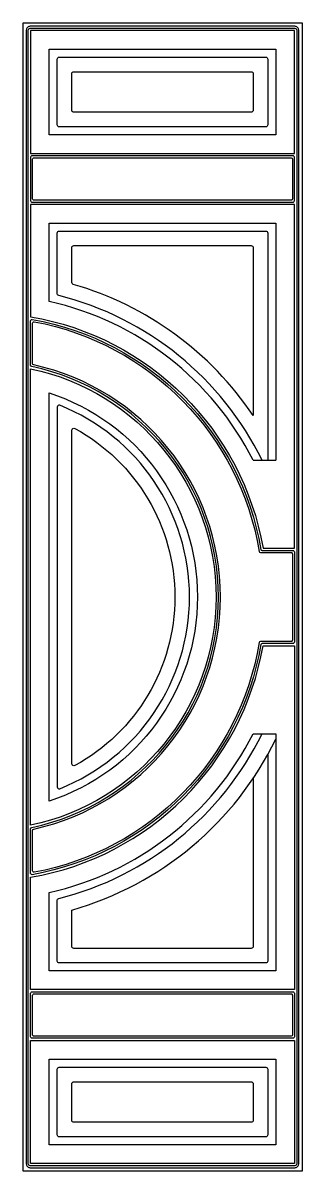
# Model space of a CAD drawing. Header units: millimetres. Extents: x 4923 to 5343, y 15260 to 16990.
import ezdxf

# ---------------------------------------------------------------- set-up
doc = ezdxf.new("R2010")
doc.units = ezdxf.units.MM

# ---------------------------------------------------------------- blocks, each defined once
blk = doc.blocks.new('H4P')
for p, q in [((14532.4, 10030.3), (14566.4, 10030.3)), ((14532.4, 9618.1), (14566.4, 9618.1))]:
    blk.add_line(p, q)
for points in [[(14605.9, 10689.2), (14605.9, 8959.2), (14185.9, 8959.2), (14185.9, 10689.2), (14605.9, 10689.2)], [(14594.4, 10677.7), (14197.4, 10677.7), (14197.4, 10492.7), (14594.4, 10492.7), (14594.4, 10677.7)], [(14566.4, 10649.7), (14566.4, 10520.7), (14225.4, 10520.7), (14225.4, 10649.7), (14566.4, 10649.7)], [(14594.4, 8970.7), (14197.4, 8970.7), (14197.4, 9155.7), (14594.4, 9155.7), (14594.4, 8970.7)], [(14566.4, 8998.7), (14225.4, 8998.7), (14225.4, 9127.7), (14566.4, 9127.7), (14566.4, 8998.7)]]:
    blk.add_lwpolyline(points)
for points in [[(14594.9, 10684.2), (14196.9, 10684.2, 0.414214), (14190.9, 10678.2), (14190.9, 8970.2, 0.414214), (14196.9, 8964.2), (14594.9, 8964.2, 0.414214), (14600.9, 8970.2), (14600.9, 10678.2, 0.414215), (14594.9, 10684.2)], [(14597.9, 10678.2), (14597.9, 8970.2, -0.414214), (14594.9, 8967.2), (14196.9, 8967.2, -0.414209), (14193.9, 8970.2), (14193.9, 10678.2, -0.414209), (14196.9, 10681.2), (14594.9, 10681.2, -0.414175), (14597.9, 10678.2)], [(14554.4, 10634.7), (14554.4, 10535.7, -0.414214), (14551.4, 10532.7), (14240.4, 10532.7, -0.414209), (14237.4, 10535.7), (14237.4, 10634.7, -0.414209), (14240.4, 10637.7), (14551.4, 10637.7, -0.414175), (14554.4, 10634.7)], [(14532.4, 10612.7), (14532.4, 10557.7, -0.414214), (14529.4, 10554.7), (14262.4, 10554.7, -0.414209), (14259.4, 10557.7), (14259.4, 10612.7, -0.414209), (14262.4, 10615.7), (14529.4, 10615.7, -0.414175), (14532.4, 10612.7)], [(14592.4, 10489.2), (14199.4, 10489.2, 0.414214), (14197.4, 10487.2), (14197.4, 10421.2, 0.414214), (14199.4, 10419.2), (14592.4, 10419.2, 0.414214), (14594.4, 10421.2), (14594.4, 10487.2, 0.414231), (14592.4, 10489.2)], [(14591.4, 10484.2), (14591.4, 10424.2, -0.414214), (14589.4, 10422.2), (14202.4, 10422.2, -0.414214), (14200.4, 10424.2), (14200.4, 10484.2, -0.414214), (14202.4, 10486.2), (14589.4, 10486.2, -0.414186), (14591.4, 10484.2)], [(14547.2, 9897.7), (14594.4, 9897.7), (14594.4, 10415.7), (14197.4, 10415.7), (14197.4, 10246.6, -0.317237), (14547.2, 9897.7)], [(14532.4, 10030.3, 0.223839), (14225.4, 10269.5), (14225.4, 10387.7), (14566.4, 10387.7), (14566.4, 10030.3)], [(14545.8, 10030.3, 0.22053), (14239.7, 10278.5, -0.343935), (14237.4, 10281.4), (14237.4, 10372.7, -0.414209), (14240.4, 10375.7), (14551.4, 10375.7, -0.414214), (14554.4, 10372.7), (14554.4, 10030.3)], [(14480.1, 9824.2, 0.354025), (14199, 10171.4, -0.354034), (14197.4, 10173.4), (14197.4, 10240.6, -0.466958), (14199.7, 10242.6, -0.316115), (14544, 9895.9, 0.365413), (14545.9, 9894.2), (14592.4, 9894.2, -0.414214), (14594.4, 9892.2), (14594.4, 9824.2), (14594.4, 9756.2, -0.414214), (14592.4, 9754.2), (14545.9, 9754.2, 0.365136), (14544, 9752.6, -0.316116), (14199.7, 9405.8, -0.467268), (14197.4, 9407.8), (14197.4, 9475, -0.353822), (14199, 9477, 0.354023), (14480.1, 9824.2)], [(14483.1, 9824.2, 0.352124), (14202, 10173.9, -0.352135), (14200.4, 10175.8), (14200.4, 10237, -0.469326), (14202.8, 10239, -0.315408), (14541.4, 9892.9, 0.367423), (14543.4, 9891.2), (14589.4, 9891.2, -0.414214), (14591.4, 9889.2), (14591.4, 9759.2, -0.414214), (14589.4, 9757.2), (14543.4, 9757.2, 0.366725), (14541.4, 9755.5, -0.315407), (14202.8, 9409.4, -0.469938), (14200.4, 9411.4), (14200.4, 9472.6, -0.352159), (14202, 9474.6, 0.352125), (14483.1, 9824.2)], [(14197.4, 9480.2), (14197.4, 10168.2, -0.811564), (14197.4, 9480.2)], [(14225.4, 9516.7), (14225.4, 10131.8, -0.725611), (14225.4, 9516.7)], [(14241.5, 9535.3, 0.675078), (14241.5, 10113.1, 0.531451), (14237.4, 10110.3), (14237.4, 9538.1, 0.531409), (14241.5, 9535.3)], [(14259.4, 9572.8), (14259.4, 10075.6, -0.569587), (14263.8, 10078.3, -0.593227), (14263.8, 9570.1, -0.56922), (14259.4, 9572.8)], [(14547.2, 9750.7), (14594.4, 9750.7), (14594.4, 9232.7), (14197.4, 9232.7), (14197.4, 9401.9, 0.317236), (14547.2, 9750.7)], [(14566.4, 9618.1), (14566.4, 9260.7), (14225.4, 9260.7), (14225.4, 9378.9, 0.223838), (14532.4, 9618.1)], [(14554.4, 9587), (14554.4, 9275.7, -0.414214), (14551.4, 9272.7), (14240.4, 9272.7, -0.414209), (14237.4, 9275.7), (14237.4, 9367, -0.343618), (14239.7, 9369.9, 0.220531), (14545.8, 9618.1, 0.220531)], [(14532.4, 9551), (14532.4, 9297.7, -0.414214), (14529.4, 9294.7), (14262.4, 9294.7, -0.414209), (14259.4, 9297.7), (14259.4, 9352.5, 0.213621), (14566.4, 9610.2)], [(14592.4, 9159.2), (14199.4, 9159.2, -0.414214), (14197.4, 9161.2), (14197.4, 9227.2, -0.414214), (14199.4, 9229.2), (14592.4, 9229.2, -0.414214), (14594.4, 9227.2), (14594.4, 9161.2, -0.414272), (14592.4, 9159.2)], [(14589.4, 9162.2), (14202.4, 9162.2, -0.414214), (14200.4, 9164.2), (14200.4, 9224.2, -0.414214), (14202.4, 9226.2), (14589.4, 9226.2, -0.414214), (14591.4, 9224.2), (14591.4, 9164.2, -0.414175), (14589.4, 9162.2)], [(14551.4, 9010.7), (14240.4, 9010.7, -0.414209), (14237.4, 9013.7), (14237.4, 9112.7, -0.414209), (14240.4, 9115.7), (14551.4, 9115.7, -0.414214), (14554.4, 9112.7), (14554.4, 9013.7, -0.414229), (14551.4, 9010.7)], [(14529.4, 9032.7), (14262.4, 9032.7, -0.414209), (14259.4, 9035.7), (14259.4, 9090.7, -0.414209), (14262.4, 9093.7), (14529.4, 9093.7, -0.414214), (14532.4, 9090.7), (14532.4, 9035.7, -0.414229), (14529.4, 9032.7)]]:
    blk.add_lwpolyline(points, format="xyb")
blk.add_lwpolyline([(14532.4, 10097.5, 0.17627), (14261.6, 10295.3, -0.334086), (14259.4, 10298.2), (14259.4, 10350.7, -0.414209), (14262.4, 10353.7), (14529.4, 10353.7, -0.414214), (14532.4, 10350.7)], format="xyb", close=True)

msp = doc.modelspace()

# ---------------------------------------------------------------- block references
msp.add_blockref('H4P', (-9263.1, 6300.9))

doc.saveas('drawing.dxf')
